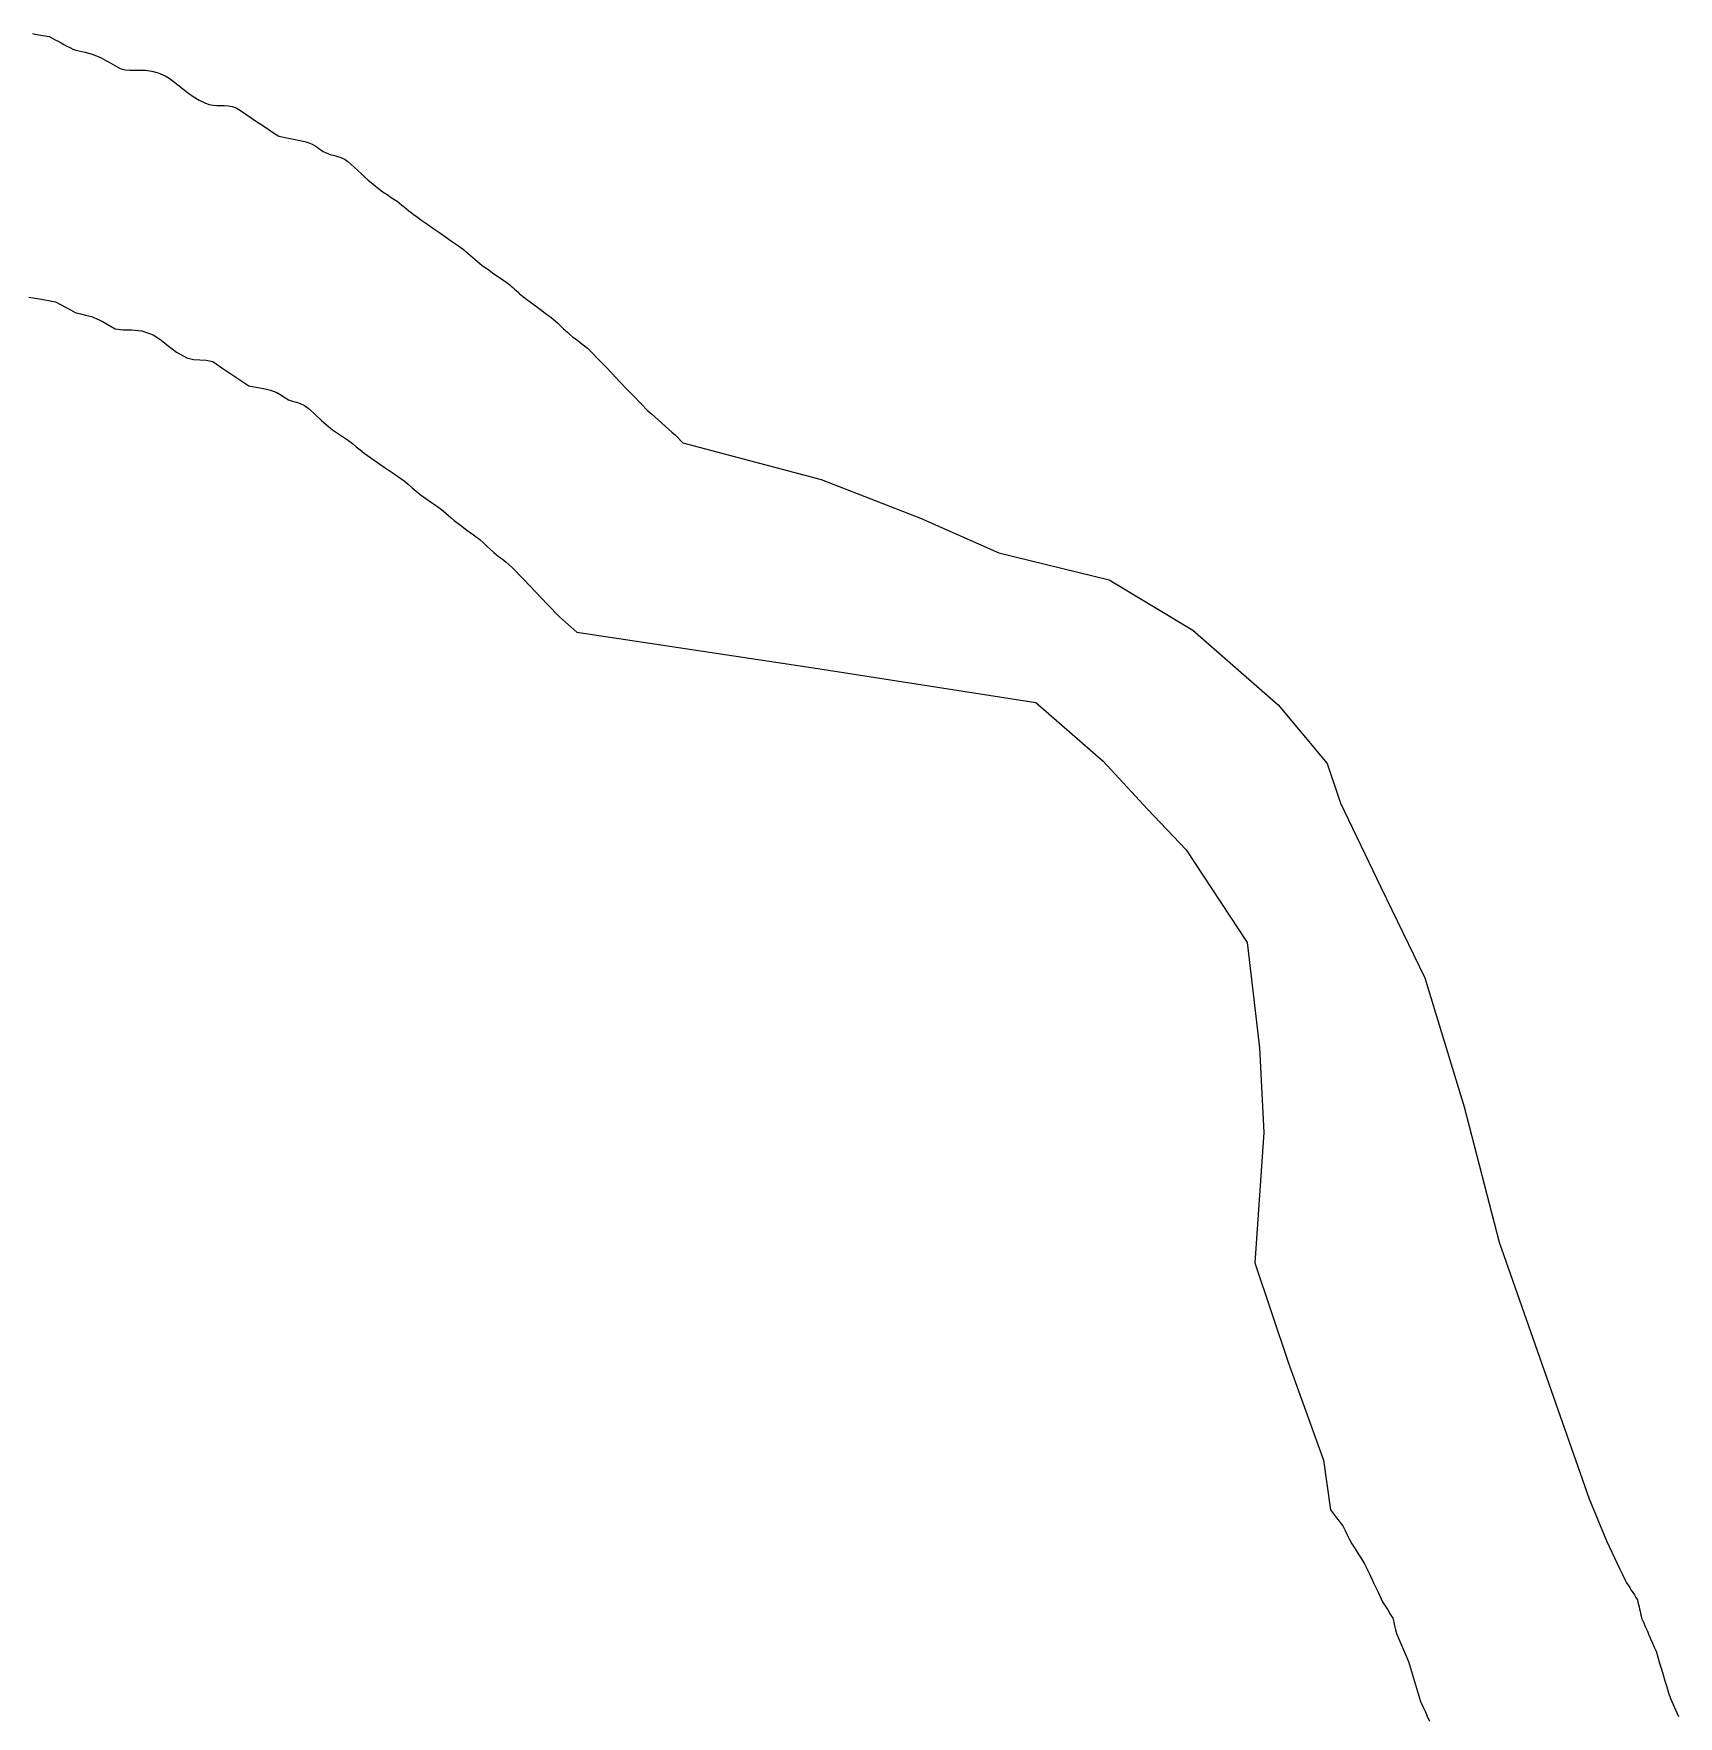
# Model space of a CAD drawing. Extents: x 0 to 37.3, y 0 to 38.
# Drawn here: x 18.39 to 36.77, y 19 to 37.8 of the extents above; entities that cross this region are included whole.
import ezdxf

# ---------------------------------------------------------------- set-up
doc = ezdxf.new("R2010")
doc.units = 0
doc.layers.get('0').update_dxf_attribs({"linetype": 'CONTINUOUS'})

msp = doc.modelspace()

# ---------------------------------------------------------------- linework, layer by layer
at = {"color": 7}
for p, q in [((18.373917, 37.802617), (18.397066, 37.798511)), ((18.397066, 37.798511), (18.420216, 37.794401)), ((18.420216, 37.794401), (18.443365, 37.790295)), ((18.443365, 37.790295), (18.466514, 37.786189)), ((18.466514, 37.786189), (18.489664, 37.782079)), ((18.489664, 37.782079), (18.512809, 37.777972)), ((18.512809, 37.777972), (18.535959, 37.773866)), ((18.535959, 37.773866), (18.559104, 37.769756)), ((18.559104, 37.769756), (18.592174, 37.752128)), ((18.592174, 37.752128), (18.625243, 37.734499)), ((18.625243, 37.734499), (18.658313, 37.716871)), ((18.658313, 37.716871), (18.691382, 37.699243)), ((18.691382, 37.699243), (18.724451, 37.681615)), ((18.724451, 37.681615), (18.757521, 37.663986)), ((18.757521, 37.663986), (18.79059, 37.646358)), ((18.79059, 37.646358), (18.82366, 37.62873)), ((18.82366, 37.62873), (18.857142, 37.617437)), ((18.857142, 37.617437), (18.890236, 37.608851)), ((18.890236, 37.608851), (18.924021, 37.601502)), ((18.924021, 37.601502), (18.959583, 37.593921)), ((18.959583, 37.593921), (18.997996, 37.584639)), ((18.997996, 37.584639), (19.04034, 37.57219)), ((19.04034, 37.57219), (19.087696, 37.555101)), ((19.087696, 37.555101), (19.141139, 37.531903)), ((19.141139, 37.531903), (19.167597, 37.516854)), ((19.167597, 37.516854), (19.194056, 37.501806)), ((19.194056, 37.501806), (19.220514, 37.486757)), ((19.220514, 37.486757), (19.246972, 37.471709)), ((19.246972, 37.471709), (19.273431, 37.45666)), ((19.273431, 37.45666), (19.299889, 37.441612)), ((19.299889, 37.441612), (19.326347, 37.426563)), ((19.326347, 37.426563), (19.352806, 37.411514)), ((19.352806, 37.411514), (19.403508, 37.399344)), ((19.403508, 37.399344), (19.45687, 37.394988)), ((19.45687, 37.394988), (19.513295, 37.39487)), ((19.513295, 37.39487), (19.573186, 37.395414)), ((19.573186, 37.395414), (19.636946, 37.393047)), ((19.636946, 37.393047), (19.704978, 37.384185)), ((19.704978, 37.384185), (19.777686, 37.365256)), ((19.777686, 37.365256), (19.855473, 37.332681)), ((19.855473, 37.332681), (19.899896, 37.306124)), ((19.899896, 37.306124), (19.946767, 37.271765)), ((19.946767, 37.271765), (19.996546, 37.231799)), ((19.996546, 37.231799), (20.049695, 37.188422)), ((20.049695, 37.188422), (20.106677, 37.143828)), ((20.106677, 37.143828), (20.167952, 37.100214)), ((20.167952, 37.100214), (20.233983, 37.059774)), ((20.233983, 37.059774), (20.305232, 37.024703)), ((20.305232, 37.024703), (20.349384, 37.009956)), ((20.349384, 37.009956), (20.392417, 37.002396)), ((20.392417, 37.002396), (20.434725, 36.999644)), ((20.434725, 36.999644), (20.476701, 36.999321)), ((20.476701, 36.999321), (20.518739, 36.999046)), ((20.518739, 36.999046), (20.561233, 36.996442)), ((20.561233, 36.996442), (20.604577, 36.989125)), ((20.604577, 36.989125), (20.649163, 36.974718)), ((20.649163, 36.974718), (20.70869, 36.934772)), ((20.70869, 36.934772), (20.768217, 36.894826)), ((20.768217, 36.894826), (20.827744, 36.85488)), ((20.827744, 36.85488), (20.88727, 36.814934)), ((20.88727, 36.814934), (20.946797, 36.774989)), ((20.946797, 36.774989), (21.006324, 36.735043)), ((21.006324, 36.735043), (21.06585, 36.695097)), ((21.06585, 36.695097), (21.125377, 36.655151)), ((21.125377, 36.655151), (21.161754, 36.647973)), ((21.161754, 36.647973), (21.198132, 36.640795)), ((21.198132, 36.640795), (21.234509, 36.633616)), ((21.234509, 36.633616), (21.270887, 36.626438)), ((21.270887, 36.626438), (21.307264, 36.61926)), ((21.307264, 36.61926), (21.343642, 36.612081)), ((21.343642, 36.612081), (21.380019, 36.604903)), ((21.380019, 36.604903), (21.416397, 36.597724)), ((21.416397, 36.597724), (21.46173, 36.582473)), ((21.46173, 36.582473), (21.497463, 36.567155)), ((21.497463, 36.567155), (21.526169, 36.551696)), ((21.526169, 36.551696), (21.550429, 36.536022)), ((21.550429, 36.536022), (21.572817, 36.520058)), ((21.572817, 36.520058), (21.595909, 36.50373)), ((21.595909, 36.50373), (21.622276, 36.486962)), ((21.622276, 36.486962), (21.654502, 36.469681)), ((21.654502, 36.469681), (21.681709, 36.458006)), ((21.681709, 36.458006), (21.707705, 36.449412)), ((21.707705, 36.449412), (21.732985, 36.442686)), ((21.732985, 36.442686), (21.75805, 36.436611)), ((21.75805, 36.436611), (21.783397, 36.429973)), ((21.783397, 36.429973), (21.809534, 36.421556)), ((21.809534, 36.421556), (21.836956, 36.410145)), ((21.836956, 36.410145), (21.866159, 36.394526)), ((21.866159, 36.394526), (21.896998, 36.373311)), ((21.896998, 36.373311), (21.932093, 36.344936)), ((21.932093, 36.344936), (21.970099, 36.311422)), ((21.970099, 36.311422), (22.009687, 36.274785)), ((22.009687, 36.274785), (22.049521, 36.237046)), ((22.049521, 36.237046), (22.088272, 36.200223)), ((22.088272, 36.200223), (22.124605, 36.166335)), ((22.124605, 36.166335), (22.157184, 36.137401)), ((22.157184, 36.137401), (22.201743, 36.100242)), ((22.201743, 36.100242), (22.239788, 36.070359)), ((22.239788, 36.070359), (22.273401, 36.045699)), ((22.273401, 36.045699), (22.304678, 36.024211)), ((22.304678, 36.024211), (22.335709, 36.003842)), ((22.335709, 36.003842), (22.368577, 35.98254)), ((22.368577, 35.98254), (22.405379, 35.958251)), ((22.405379, 35.958251), (22.448201, 35.928925)), ((22.448201, 35.928925), (22.474659, 35.907957)), ((22.474659, 35.907957), (22.501118, 35.88699)), ((22.501118, 35.88699), (22.527576, 35.866022)), ((22.527576, 35.866022), (22.554034, 35.845055)), ((22.554034, 35.845055), (22.580493, 35.824088)), ((22.580493, 35.824088), (22.606951, 35.80312)), ((22.606951, 35.80312), (22.633409, 35.782153)), ((22.633409, 35.782153), (22.659868, 35.761186)), ((22.659868, 35.761186), (22.726008, 35.715018)), ((22.726008, 35.715018), (22.792149, 35.66885)), ((22.792149, 35.66885), (22.858289, 35.622683)), ((22.858289, 35.622683), (22.92443, 35.576515)), ((22.92443, 35.576515), (22.99057, 35.530348)), ((22.99057, 35.530348), (23.056711, 35.48418)), ((23.056711, 35.48418), (23.122852, 35.438013)), ((23.122852, 35.438013), (23.188992, 35.391845)), ((23.188992, 35.391845), (23.215451, 35.369358)), ((23.215451, 35.369358), (23.241909, 35.346872)), ((23.241909, 35.346872), (23.268367, 35.324385)), ((23.268367, 35.324385), (23.294826, 35.301898)), ((23.294826, 35.301898), (23.321284, 35.279412)), ((23.321284, 35.279412), (23.347742, 35.256925)), ((23.347742, 35.256925), (23.374201, 35.234439)), ((23.374201, 35.234439), (23.400659, 35.211952)), ((23.400659, 35.211952), (23.438953, 35.185066)), ((23.438953, 35.185066), (23.477247, 35.15818)), ((23.477247, 35.15818), (23.515541, 35.131293)), ((23.515541, 35.131293), (23.553835, 35.104407)), ((23.553835, 35.104407), (23.592129, 35.077521)), ((23.592129, 35.077521), (23.630423, 35.050634)), ((23.630423, 35.050634), (23.668717, 35.023748)), ((23.668717, 35.023748), (23.707011, 34.996862)), ((23.707011, 34.996862), (23.724971, 34.980759)), ((23.724971, 34.980759), (23.742927, 34.964657)), ((18.331966, 34.859162), (18.472647, 34.83386)), ((18.472647, 34.83386), (18.511635, 34.826941)), ((18.511635, 34.826941), (18.550623, 34.820022)), ((18.550623, 34.820022), (18.58961, 34.813103)), ((18.58961, 34.813103), (18.628598, 34.806183)), ((18.628598, 34.806183), (18.684295, 34.776496)), ((23.742927, 34.964657), (23.760884, 34.948555)), ((23.760884, 34.948555), (23.77884, 34.932453)), ((23.77884, 34.932453), (23.7968, 34.916351)), ((23.7968, 34.916351), (23.814756, 34.900248)), ((23.814756, 34.900248), (23.832713, 34.884146)), ((23.832713, 34.884146), (23.850673, 34.868044)), ((23.850673, 34.868044), (23.893631, 34.836098)), ((23.893631, 34.836098), (23.936589, 34.804152)), ((23.936589, 34.804152), (23.979548, 34.772206)), ((18.684295, 34.776496), (18.739992, 34.746808)), ((18.739992, 34.746808), (18.795689, 34.71712)), ((18.795689, 34.71712), (18.851386, 34.687433)), ((18.851386, 34.687433), (18.907445, 34.670694)), ((18.907445, 34.670694), (18.965843, 34.658123)), ((18.965843, 34.658123), (19.033849, 34.639824)), ((19.033849, 34.639824), (19.118732, 34.605899)), ((19.118732, 34.605899), (19.163289, 34.580554)), ((23.979548, 34.772206), (24.022507, 34.74026)), ((24.022507, 34.74026), (24.065465, 34.708315)), ((24.065465, 34.708315), (24.108424, 34.676369)), ((24.108424, 34.676369), (24.151382, 34.644423)), ((24.151382, 34.644423), (24.19434, 34.612477)), ((24.19434, 34.612477), (24.217486, 34.590882)), ((19.163289, 34.580554), (19.207847, 34.555209)), ((19.207847, 34.555209), (19.252405, 34.529864)), ((19.252405, 34.529864), (19.296962, 34.504519)), ((19.296962, 34.504519), (19.384594, 34.490603)), ((19.384594, 34.490603), (19.482544, 34.490963)), ((19.482544, 34.490963), (19.593527, 34.481505)), ((19.593527, 34.481505), (19.720259, 34.438133)), ((19.720259, 34.438133), (19.797138, 34.386836)), ((24.217486, 34.590882), (24.240632, 34.569287)), ((24.240632, 34.569287), (24.263778, 34.547692)), ((24.263778, 34.547692), (24.286923, 34.526097)), ((24.286923, 34.526097), (24.310069, 34.504502)), ((24.310069, 34.504502), (24.333215, 34.482907)), ((24.333215, 34.482907), (24.356361, 34.461312)), ((24.356361, 34.461312), (24.379506, 34.439719)), ((24.379506, 34.439719), (24.413885, 34.411909)), ((19.797138, 34.386836), (19.883813, 34.316652)), ((19.883813, 34.316652), (19.983396, 34.242372)), ((19.983396, 34.242372), (20.098999, 34.178784)), ((24.413885, 34.411909), (24.44235, 34.390422)), ((24.44235, 34.390422), (24.4672, 34.372628)), ((24.4672, 34.372628), (24.490727, 34.355902)), ((24.490727, 34.355902), (24.515241, 34.337618)), ((24.515241, 34.337618), (24.543026, 34.315142)), ((24.543026, 34.315142), (24.576388, 34.285851)), ((24.576388, 34.285851), (24.617621, 34.247115)), ((24.617621, 34.247115), (24.69699, 34.164504)), ((20.098999, 34.178784), (20.172417, 34.159999)), ((20.172417, 34.159999), (20.243393, 34.157423)), ((20.243393, 34.157423), (20.314577, 34.154989)), ((20.314577, 34.154989), (20.388623, 34.136694)), ((20.388623, 34.136694), (20.488878, 34.069417)), ((20.488878, 34.069417), (20.589132, 34.00214)), ((24.69699, 34.164504), (24.776359, 34.081894)), ((24.776359, 34.081894), (24.855728, 33.999283)), ((20.589132, 34.00214), (20.689387, 33.934862)), ((20.689387, 33.934862), (20.789641, 33.867586)), ((20.789641, 33.867586), (20.850908, 33.855496)), ((20.850908, 33.855496), (20.912175, 33.843406)), ((24.855728, 33.999283), (24.935097, 33.916672)), ((24.935097, 33.916672), (25.014466, 33.834061)), ((20.912175, 33.843406), (20.973442, 33.831317)), ((20.973442, 33.831317), (21.034708, 33.819227)), ((21.034708, 33.819227), (21.102975, 33.793485)), ((21.102975, 33.793485), (21.147578, 33.767266)), ((21.147578, 33.767266), (21.185873, 33.74007)), ((21.185873, 33.74007), (21.235217, 33.7114)), ((21.235217, 33.7114), (21.280015, 33.694333)), ((21.280015, 33.694333), (21.322411, 33.683552)), ((21.322411, 33.683552), (21.365767, 33.670873)), ((21.365767, 33.670873), (21.413447, 33.648112)), ((25.014466, 33.834061), (25.093835, 33.75145)), ((25.093835, 33.75145), (25.173204, 33.66884)), ((25.173204, 33.66884), (25.252572, 33.586229)), ((21.413447, 33.648112), (21.46897, 33.606352)), ((21.46897, 33.606352), (21.53431, 33.547278)), ((21.53431, 33.547278), (21.600485, 33.484489)), ((21.600485, 33.484489), (21.658515, 33.431587)), ((25.252572, 33.586229), (25.290866, 33.552461)), ((25.290866, 33.552461), (25.329161, 33.518693)), ((25.329161, 33.518693), (25.367455, 33.484928)), ((25.367455, 33.484928), (25.405749, 33.451164)), ((21.658515, 33.431587), (21.728073, 33.37513)), ((21.728073, 33.37513), (21.782719, 33.33627)), ((21.782719, 33.33627), (21.836529, 33.301179)), ((21.836529, 33.301179), (21.903581, 33.25603)), ((25.405749, 33.451164), (25.444043, 33.417393)), ((25.444043, 33.417393), (25.482337, 33.383628)), ((25.482337, 33.383628), (25.520631, 33.34986)), ((25.520631, 33.34986), (25.558924, 33.316092)), ((25.558924, 33.316092), (25.643831, 33.22943)), ((21.903581, 33.25603), (21.948139, 33.220716)), ((21.948139, 33.220716), (21.992696, 33.185402)), ((21.992696, 33.185402), (22.037253, 33.150089)), ((22.037253, 33.150089), (22.081811, 33.114775)), ((22.081811, 33.114775), (22.193205, 33.037019)), ((25.643831, 33.22943), (27.187905, 32.818406)), ((22.193205, 33.037019), (22.304599, 32.959264)), ((22.304599, 32.959264), (22.415993, 32.881508)), ((22.415993, 32.881508), (22.527387, 32.803752)), ((22.527387, 32.803752), (22.571945, 32.765881)), ((22.571945, 32.765881), (22.616503, 32.728009)), ((22.616503, 32.728009), (22.66106, 32.690137)), ((27.187905, 32.818406), (28.297801, 32.386872)), ((22.66106, 32.690137), (22.705618, 32.652265)), ((22.705618, 32.652265), (22.770115, 32.606983)), ((22.770115, 32.606983), (22.834612, 32.5617)), ((22.834612, 32.5617), (22.899109, 32.516418)), ((22.899109, 32.516418), (22.963606, 32.471136)), ((22.963606, 32.471136), (22.993849, 32.444014)), ((22.993849, 32.444014), (23.024093, 32.416893)), ((23.024093, 32.416893), (23.054337, 32.389771)), ((23.054337, 32.389771), (23.08458, 32.362653)), ((23.08458, 32.362653), (23.156931, 32.308849)), ((28.297801, 32.386872), (29.176777, 31.999842)), ((23.156931, 32.308849), (23.229281, 32.255046)), ((23.229281, 32.255046), (23.301631, 32.201242)), ((23.301631, 32.201242), (23.373982, 32.147439)), ((23.373982, 32.147439), (23.41297, 32.111067)), ((23.41297, 32.111067), (23.451957, 32.074699)), ((23.451957, 32.074699), (23.490945, 32.038328)), ((23.490945, 32.038328), (23.529933, 32.00196)), ((23.529933, 32.00196), (23.582849, 31.960445)), ((29.176777, 31.999842), (30.408456, 31.697943)), ((23.582849, 31.960445), (23.623588, 31.93138)), ((23.623588, 31.93138), (23.667627, 31.897055)), ((23.667627, 31.897055), (23.730443, 31.839768)), ((23.730443, 31.839768), (23.864115, 31.700634)), ((23.864115, 31.700634), (23.997788, 31.561501)), ((30.408456, 31.697943), (31.34482, 31.134609)), ((23.997788, 31.561501), (24.131461, 31.422367)), ((24.131461, 31.422367), (24.265134, 31.283234)), ((24.265134, 31.283234), (24.329631, 31.226362)), ((24.329631, 31.226362), (24.394128, 31.169491)), ((24.394128, 31.169491), (24.458625, 31.112619)), ((24.458625, 31.112619), (27.15203, 30.709124)), ((31.34482, 31.134609), (32.299344, 30.300793)), ((27.15203, 30.709124), (29.588543, 30.327027)), ((29.588543, 30.327027), (30.342366, 29.672323)), ((32.299344, 30.300793), (32.846957, 29.643841)), ((30.342366, 29.672323), (30.83606, 29.134341)), ((32.846957, 29.643841), (32.99297, 29.200583)), ((32.99297, 29.200583), (33.443616, 28.262718)), ((30.83606, 29.134341), (31.267814, 28.681717)), ((31.267814, 28.681717), (31.95138, 27.643344)), ((33.443616, 28.262718), (33.936343, 27.248398)), ((31.95138, 27.643344), (32.088497, 26.466265)), ((33.936343, 27.248398), (34.37646, 25.806684)), ((32.088497, 26.466265), (32.135742, 25.519876)), ((34.37646, 25.806684), (34.767761, 24.295403)), ((32.135742, 25.519876), (32.036888, 24.064727)), ((34.767761, 24.295403), (35.775034, 21.428805)), ((32.036888, 24.064727), (32.408682, 22.956301)), ((32.408682, 22.956301), (32.804819, 21.860648)), ((32.804819, 21.860648), (32.881368, 21.302334)), ((32.881368, 21.302334), (32.950488, 21.213217)), ((35.775034, 21.428805), (35.968445, 20.956727)), ((32.950488, 21.213217), (33.019608, 21.1241)), ((33.019608, 21.1241), (33.04517, 21.073974)), ((33.04517, 21.073974), (33.070733, 21.023849)), ((33.070733, 21.023849), (33.096295, 20.973723)), ((33.096295, 20.973723), (33.121857, 20.923598)), ((33.121857, 20.923598), (33.157391, 20.8679)), ((35.968445, 20.956727), (35.998078, 20.89389)), ((35.998078, 20.89389), (36.027711, 20.831052)), ((33.157391, 20.8679), (33.192925, 20.812203)), ((33.192925, 20.812203), (33.228459, 20.756506)), ((33.228459, 20.756506), (33.263993, 20.700809)), ((33.263993, 20.700809), (33.313898, 20.594977)), ((36.027711, 20.831052), (36.057345, 20.768214)), ((36.057345, 20.768214), (36.086978, 20.705376)), ((36.086978, 20.705376), (36.116611, 20.642539)), ((33.313898, 20.594977), (33.363802, 20.489145)), ((36.116611, 20.642539), (36.146245, 20.579701)), ((36.146245, 20.579701), (36.175878, 20.516863)), ((36.175878, 20.516863), (36.193164, 20.489487)), ((33.363802, 20.489145), (33.413707, 20.383314)), ((33.413707, 20.383314), (33.463611, 20.277482)), ((36.193164, 20.489487), (36.21045, 20.462105)), ((36.21045, 20.462105), (36.227736, 20.434729)), ((36.227736, 20.434729), (36.245022, 20.407347)), ((36.245022, 20.407347), (36.262309, 20.379971)), ((36.262309, 20.379971), (36.279595, 20.352588)), ((36.279595, 20.352588), (36.296881, 20.325209)), ((36.296881, 20.325209), (36.314167, 20.297834)), ((33.463611, 20.277482), (33.49274, 20.231371)), ((33.49274, 20.231371), (33.521869, 20.18526)), ((33.521869, 20.18526), (33.550998, 20.139149)), ((33.550998, 20.139149), (33.580127, 20.093039)), ((36.314167, 20.297834), (36.319988, 20.272303)), ((36.319988, 20.272303), (36.325809, 20.246773)), ((36.325809, 20.246773), (36.331629, 20.221242)), ((36.331629, 20.221242), (36.33745, 20.195715)), ((36.33745, 20.195715), (36.343271, 20.170184)), ((36.343271, 20.170184), (36.349092, 20.144654)), ((36.349092, 20.144654), (36.354913, 20.119123)), ((33.580127, 20.093039), (33.589931, 20.050042)), ((33.589931, 20.050042), (33.599734, 20.007044)), ((33.599734, 20.007044), (33.609538, 19.964047)), ((33.609538, 19.964047), (33.619342, 19.921049)), ((36.354913, 20.119123), (36.360734, 20.093596)), ((36.360734, 20.093596), (36.380842, 20.047293)), ((36.380842, 20.047293), (36.40095, 20.000991)), ((36.40095, 20.000991), (36.421059, 19.954688)), ((36.421059, 19.954688), (36.441167, 19.908385)), ((33.619342, 19.921049), (33.653205, 19.843066)), ((33.653205, 19.843066), (33.687068, 19.765083)), ((33.687068, 19.765083), (33.720931, 19.6871)), ((36.441167, 19.908385), (36.461275, 19.862083)), ((36.461275, 19.862083), (36.481384, 19.81578)), ((36.481384, 19.81578), (36.501492, 19.769477)), ((36.501492, 19.769477), (36.5216, 19.723175)), ((33.720931, 19.6871), (33.754794, 19.609117)), ((33.754794, 19.609117), (33.788488, 19.497723)), ((36.5216, 19.723175), (36.541603, 19.657034)), ((36.541603, 19.657034), (36.561605, 19.590894)), ((36.561605, 19.590894), (36.581608, 19.524753)), ((33.788488, 19.497723), (33.822182, 19.386328)), ((33.822182, 19.386328), (33.855876, 19.274934)), ((36.581608, 19.524753), (36.60161, 19.458612)), ((36.60161, 19.458612), (36.621613, 19.392471)), ((36.621613, 19.392471), (36.641616, 19.326331)), ((33.855876, 19.274934), (33.889573, 19.16354)), ((36.641616, 19.326331), (36.661618, 19.26019)), ((36.661618, 19.26019), (36.681621, 19.19405)), ((36.681621, 19.19405), (36.696543, 19.16098)), ((33.889573, 19.16354), (33.914691, 19.107843)), ((33.914691, 19.107843), (33.939809, 19.052146)), ((33.939809, 19.052146), (33.964927, 18.996449)), ((33.964927, 18.996449), (33.990044, 18.940751)), ((36.696543, 19.16098), (36.711466, 19.127911)), ((36.711466, 19.127911), (36.726388, 19.094842)), ((36.726388, 19.094842), (36.741311, 19.061772)), ((36.741311, 19.061772), (36.756233, 19.028703)), ((36.756233, 19.028703), (36.771156, 18.995633))]:
    msp.add_line(p, q, dxfattribs=at)

doc.saveas('drawing.dxf')
